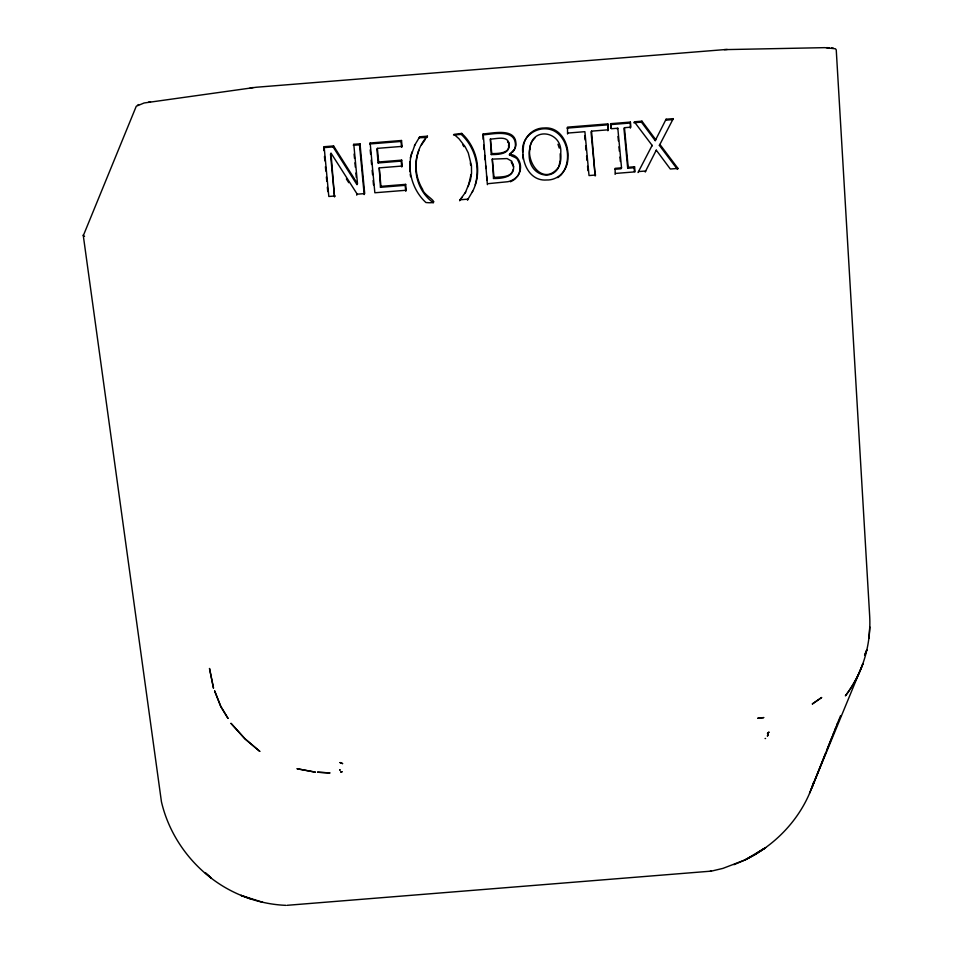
<?xml version="1.0" encoding="UTF-8"?>
<svg xmlns="http://www.w3.org/2000/svg" width="953" height="953" viewBox="0 0 953 953"><rect width="100%" height="100%" fill="white"/><g stroke="black" fill="none" stroke-linecap="round" stroke-linejoin="round"><path stroke-width="1.43" d="M513.572 166.906C514.275 177.389 501.147 178.699 493.511 178.473L492.284 159.115L507.079 158.567L511.737 161.152L513.572 166.906L513.143 164.13M491.26 154.565L490.39 139.031C496.072 139.138 508.152 135.076 509.045 144.082C510.689 153.552 497.811 153.576 491.772 153.588L491.26 154.565C497.299 154.541 510.177 154.517 508.545 145.047M522.697 152.051C520.779 135.445 539.624 123.807 554.015 130.895C569.239 138.912 572.026 163.606 560.328 175.709M768.166 734.489L767.379 736.169L768.392 733.798L767.773 735.335M409.802 161.939L409.766 171.635M809.538 793.182L862.882 663.836C858.641 675.308 852.732 686.077 845.382 695.845C862.977 673.152 871.387 643.966 869.636 615.376L836.246 49.89L835.436 48.782L824.75 47.65L724.256 49.639L256.19 87.259L144.106 102.984L136.267 106.248L83.328 235.594M868.91 638.307L869.791 626.943M340.066 769.821L339.983 770.429L339.697 769.75M513.048 169.753C511.38 177.985 500.242 176.567 494.023 177.508L493.511 178.473M471.032 174.399L468.245 186.562M410.29 157.912L414.984 144.618M411.958 151.992C406.728 169.753 412.256 189.957 425.92 202.524C444.217 204.204 423.454 195.925 422.596 189.302C415.448 177.746 414.138 163.034 418.915 150.348M475.213 184.822C480.431 167.073 474.832 146.953 461.228 134.385L453.509 135.004M765.068 738.539L765.581 738.456M559.006 166.096L560.304 159.937L560.209 153.731M813.671 782.294C802.938 816.28 776.886 844.537 744.972 859.963L765.616 847.634M813.683 782.473L812.206 786.928L834.054 732.083M83.209 235.01L161.438 801.759C169.324 835.698 191.124 865.872 220.417 884.61L220.703 884.801C240.18 897.166 262.861 904.409 285.924 905.35M531.917 141.783C522.518 158.722 542.352 188.051 558.387 167.478M835.138 729.343L837.866 722.481M838.962 719.741L840.606 715.632M864.621 655.307L866.813 649.815L864.609 655.342M811.17 789.346L825.501 753.43M826.596 750.666L832.1 736.848M833.208 734.084L835.96 727.187M837.068 724.423L838.711 720.277M472.188 192.208C482.552 173.148 477.608 147.953 461.74 133.408L454.045 134.361L458.965 138.745L465.076 146.631L468.28 152.933L471.461 165.751L471.544 173.434L470.425 180.212L465.219 192.935M633.805 122.746L641.44 122.127L655.223 140.651L666.087 119.22L673.271 118.648L659.393 145.392L677.464 169.372L677.964 168.407L659.905 144.427L659.393 145.392M677.964 168.407L670.328 169.026L656.272 150.157L645.193 171.969L645.705 171.004L638.51 171.576M638.01 172.553L652.138 145.38L634.305 121.781L641.953 121.162L655.735 139.686L655.223 140.651M323.889 150.598L324.127 146.714L333.586 145.952L357.506 183.726L353.789 144.32L360.008 143.82L364.701 193.59L357.22 194.186L356.708 195.162M323.615 147.679L333.085 146.917L333.586 145.952M353.789 144.32L353.277 145.297L359.495 144.796L360.008 143.82M357.22 194.186L330.989 153.064L334.527 196.937L330.477 154.029M370.157 143.01L369.657 143.974L401.022 141.449L401.523 140.484L370.157 143.01L374.851 192.768L406.216 190.255L405.668 184.358L380.962 186.347L380.45 187.312L405.156 185.335L405.668 184.358M401.523 140.484L402.083 146.381L377.376 148.358L376.876 149.323L378.162 162.963L401.189 161.105L401.701 160.14L378.663 161.986L378.162 162.963M401.701 160.14L402.261 166.025L379.223 167.883L380.45 187.312M402.083 146.381L401.57 147.346L401.022 141.449M419.725 136.791L419.213 137.756L426.968 137.458L427.444 136.172L419.725 136.791L414.472 145.583M406.216 190.255L405.716 191.219L405.156 185.335M461.228 134.385L461.74 133.408M433.615 201.583L433.103 202.548C412.137 187.372 410.088 154.708 427.444 136.172M433.139 202.87L433.651 201.905M483.1 139.281L483.195 133.92C493.142 133.337 516.085 127.404 515.954 144.248A11.091 10.924 27.8 0 1 514.334 149.538L509.879 153.802C509.319 156.673 517.229 156.447 518.051 160.592C520.874 165.524 520.731 172.171 517.229 176.746M462.062 197.295L459.68 200.416L465.731 191.97M459.715 200.738L460.192 199.439M487.388 184.656L483.195 133.92M509.402 155.005L509.879 153.802M567.559 134.004L567.511 127.142L607.811 123.902L608.371 129.799L591.551 131.145L591.039 132.11L595.184 175.995L591.551 131.145M607.859 130.764L607.811 123.902M610.802 128.429L610.944 123.652L630.362 122.091L630.85 127.178L624.465 127.69L623.965 128.655L627.693 168.252L634.079 167.74L634.579 166.775L628.206 167.287L627.693 168.252M617.294 129.191L617.806 128.226L611.421 128.738L610.944 123.652M630.338 128.143L630.362 122.091M641.44 122.127L641.953 121.162M615.126 174.387L615.161 168.336L621.535 167.823L617.806 128.226M621.535 167.823L621.034 168.788L614.649 169.3M651.626 146.345L652.138 145.38M666.087 119.22L665.575 120.185L672.77 119.613L673.271 118.648M655.759 151.134L656.272 150.157M472.7 191.243L467.435 200.118L467.935 199.141L460.216 199.773M287.091 905.314L711.307 871.125L710.152 871.328M421.476 144.868L425.36 139.293M512.619 152.146L513.834 150.503A11.091 10.924 27.8 0 0 515.442 145.225C515.573 128.369 492.63 134.302 482.694 134.885M532.453 140.806L535.062 137.78M515.811 178.306L515.18 178.854A18.071 17.809 27.7 0 1 510.343 181.773M557.767 177.651L559.482 176.353M509.378 154.767L511.213 153.493M744.972 859.963L755.681 854.198M137.482 105.199L138.864 104.544M733.965 864.681L745.198 859.868L722.922 868.386L711.224 871.173M148.561 102.15L150.503 101.84M250.174 87.914L253.164 87.545M566.999 128.119L607.311 124.879M610.432 124.629L629.862 123.056M568.059 133.039L584.892 131.681L589.025 175.555L595.685 175.018M335.039 195.973L328.821 196.473L324.127 146.714M487.888 183.691L507.913 181.713A18.071 17.797 27.7 0 0 515.692 177.889C521.494 173.196 522.125 163.725 517.396 158.067A11.615 11.436 27.7 0 0 513.655 155.244L509.903 154.041M615.638 173.422L635.067 171.862L634.579 166.775M724.256 49.639L727.246 49.449M826.573 47.65L829.241 47.733M831.564 47.912L833.458 48.21M251.687 899.322L240.895 895.355L262.73 902.312M84.555 236.308L83.638 235.832M511.225 162.117L511.701 162.772M462.777 144.88L463.968 146.691M346.38 178.961L348.762 182.69M333.085 146.917L356.994 184.691L356.72 181.773M507.556 141.842L507.961 142.64M557.97 144.248L559.268 148.12M512.154 163.678L512.631 165.107M410.207 174.196L410.648 176.758M523.257 159.282L522.697 154.469M470.317 162.88L470.746 165.441M508.819 142.712L509.105 144.773M634.079 167.74L634.436 171.552M624.465 127.69L628.206 167.287M617.985 136.529L618.402 140.925M618.95 146.798L619.367 151.193M619.926 157.054L620.343 161.462M584.654 135.576L585.071 139.96M585.619 145.809L586.035 150.205M586.583 156.054L587 160.438M587.548 166.287L587.965 170.67M490.39 139.031L491.772 153.588M492.284 159.115L494.023 177.508M483.659 145.142L484.076 149.526M484.624 155.387L485.041 159.77M485.589 165.631L485.863 168.55M486.554 175.876L486.971 180.26M401.189 161.105L401.749 166.989M377.376 148.358L378.663 161.986M379.223 167.883L380.962 186.347M370.205 149.835L370.622 154.219M371.17 160.08L371.587 164.464M372.135 170.325L372.552 174.709M373.099 180.57L373.516 184.953M359.495 144.796L364.189 194.555M354.099 154.052L354.516 158.424M354.933 162.808L355.338 167.18M355.898 173.017L356.303 177.401M324.449 156.459L324.854 160.854M325.414 166.704L325.819 171.099M326.379 176.948L326.796 181.344M327.344 187.193L327.761 191.589M529.773 149.073C523.769 179.498 563.711 186.049 560.745 153.123C562.687 131.109 531.452 125.796 529.773 149.073M342.568 763.579L340.066 762.579L342.568 763.579M523.4 147.227C520.898 161.903 529.415 181.439 546.7 179.986C558.982 180.391 568.572 169.086 567.845 157.138C569.12 143.224 559.864 126.475 544.115 127.988C533.454 127.869 524.043 136.505 523.4 147.227M341.996 771.799L340.84 772.001L341.996 771.799M768.904 732.19L767.499 733.417L768.904 732.19M821.593 697.548L812.373 703.933L821.593 697.548M765.521 847.741L755.884 853.864L765.521 847.741M763.663 717.597L757.921 718.217L763.663 717.597M329.809 772.943L317.575 772.204L329.809 772.943M315.217 772.133L297.181 768.761L315.217 772.133M259.74 751.345L244.945 738.801L231.043 723.398L244.945 738.801L259.74 751.345M211.411 878.178L205.336 872.829L211.411 878.178M227.97 718.324L220.786 706.495L214.628 690.901L220.786 706.495L227.97 718.324M213.484 688.114L209.517 668.529L213.484 688.114"/></g></svg>
